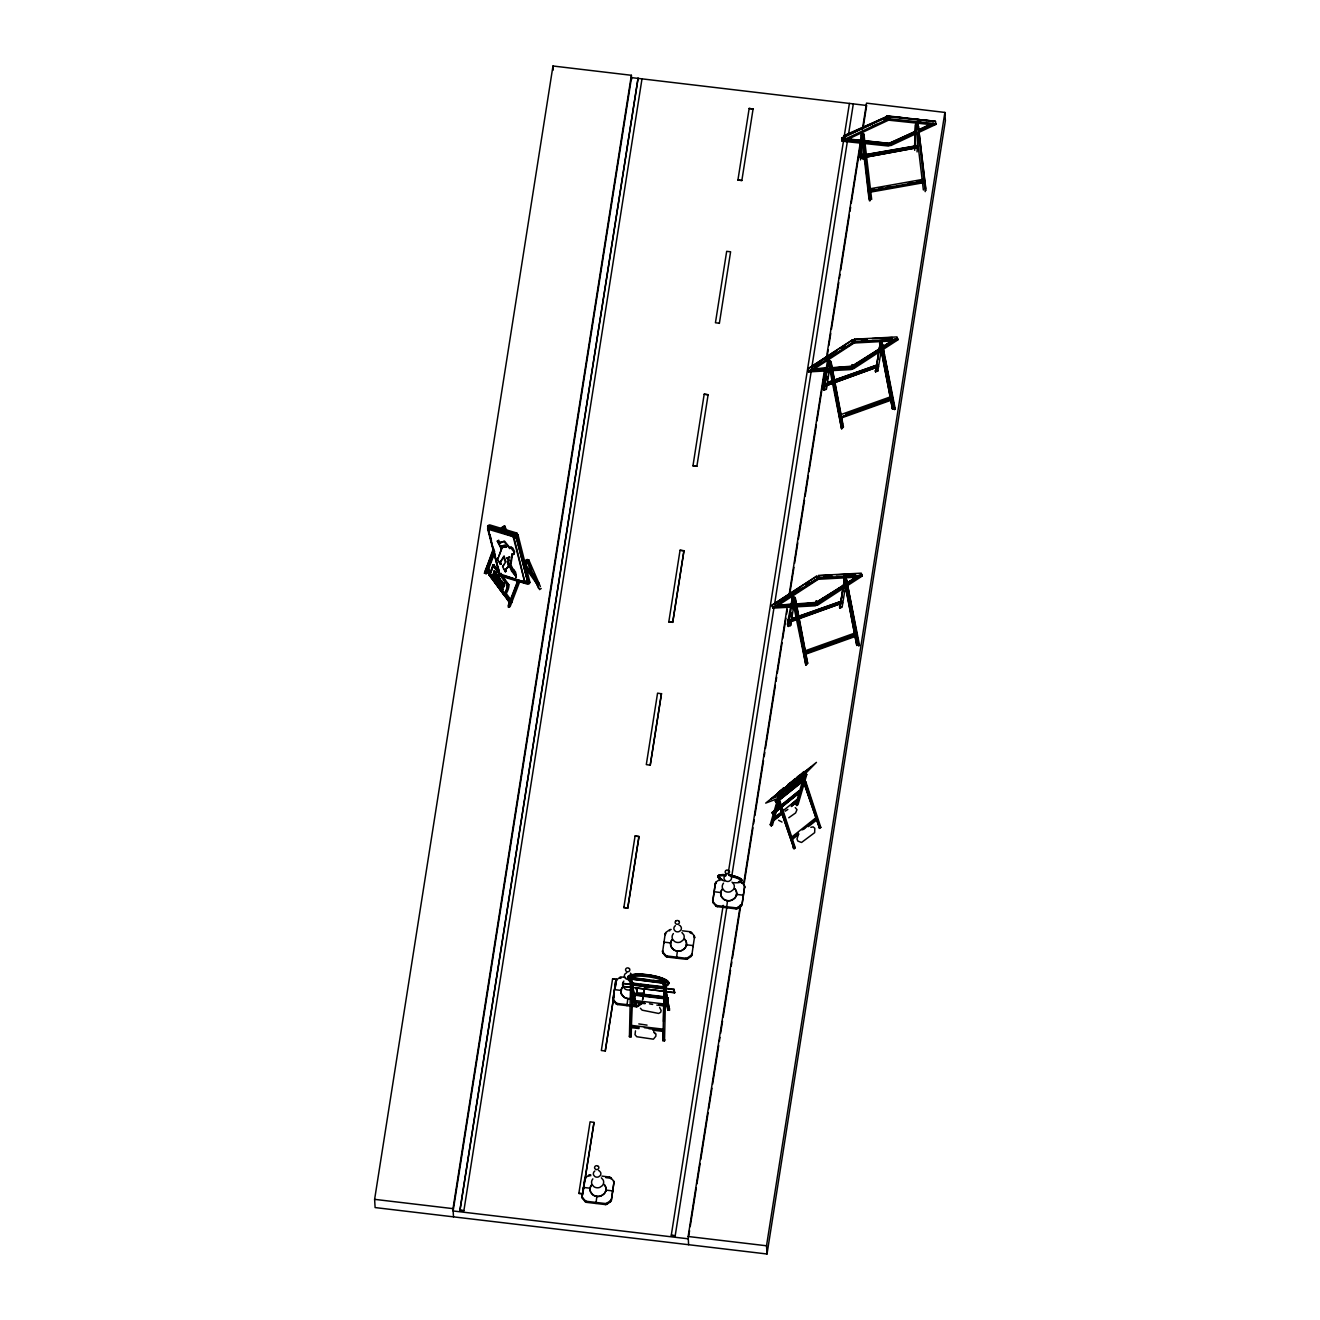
<?xml version="1.0" encoding="UTF-8"?>
<svg xmlns="http://www.w3.org/2000/svg" width="1320" height="1320" viewBox="0 0 1320 1320"><rect width="100%" height="100%" fill="white"/><g stroke="black" fill="none" stroke-linecap="round" stroke-linejoin="round"><path stroke-width="1.5" d="M862.158 134.821L861.712 131.604L862.669 133.501M862.455 131.488L861.712 132.445M916.162 124.08L916.691 121.918L917.136 125.136L916.691 121.918M508.052 585.106L504.091 595.205L489.373 575.355L492.871 564.993L507.87 585.206M489.885 574.712L493.317 566.065L506.649 583.654C508.53 586.245 505.824 596.475 503.118 593.521L490.396 576.378L490.083 574.398M503.844 594.99C506.88 595.716 511.483 582.367 507.144 584.578M496.733 583.423L496.716 578.44L495.478 581.905M497.161 582.533L497.129 582.285A10.23 4.587 64.8 0 1 497.013 581.625L496.007 578.77M497.392 582.78L496.963 580.239M499.702 582.466L497.739 586.261L499.702 582.466L499.092 581.641L497.491 584.463L497.095 582.186M498.465 585.932L497.623 584.1M629.426 1036.728L630.547 985.611L632.148 985.793L631.24 1035.705L631.01 1036.926L629.426 1036.728L629.656 1035.507L631.24 1035.705M631.01 1036.926L632.148 985.793M652.756 1030.178L662.558 1031.349L662.805 1029.105L631.422 1025.392L631.191 1026.597L639.045 1027.537M662.805 1029.105L662.558 1031.349M662.937 1040.705L664.059 989.571L665.659 989.769L664.521 1040.886L662.937 1040.705L663.3 1031.497M663.481 1021.515L664.059 989.571M496.171 574.662L495.33 575.009A2.376 1.073 64.8 0 1 494.703 574.778C490.363 566.841 501.055 576.262 493.993 571.527A3.25 1.452 64.8 0 0 493.696 572.154L495.181 574.563A2.376 1.073 64.8 0 0 495.808 574.794L493.829 572.484L494.455 570.553M496.683 573.804L494.472 571.296A3.25 1.452 64.8 0 0 494.159 571.923L495.825 574.101M487.641 528.841L488.367 527.951L513.777 536.514L525.129 583.093L499.438 574.514L487.641 528.841L490.314 527.092L515.74 535.656L527.422 580.586L526.812 582.219M489.605 527.769L489.704 528.709M490.215 528.643L499.983 531.053M860.013 157.525L861.927 132.808L862.174 133.98L863.775 133.683L864.253 135.795L862.653 136.108L870.061 199.749M860.508 159.885L861.085 132.957M860.855 157.361L861.3 147.13M861.102 158.532L861.284 154.44M862.719 158.235L862.884 154.143M862.966 159.406L863.676 143.038M914.545 147.114L915.519 124.608L917.73 122.958L918.043 129.41M914.71 150.348L915.519 124.608M917.07 151.915L917.862 133.501M860.145 155.743L860.591 158.119L917.136 147.691L860.591 158.119M508.365 562.551L508.942 566.462L505.758 569.316L506.286 571.23L505.345 571.774L502.606 566.544L505.906 561.908L504.141 556.248L500.742 561.792L501.072 564.152L497.475 560.142L501.765 548.443L497.327 541.068L501.154 548.707M497.755 557.766L497.475 560.142M492.591 577.137C497.574 582.054 491.568 580.981 492.591 577.137L494.059 579.117L494.967 578.242L493.119 575.702L494.719 577.863L495.627 576.988L493.416 574.002L491.452 577.797L493.416 574.002M508.992 557.386L508.563 561.198L506.962 557.997L509.603 557.122L506.962 557.997M508.645 585.007L507.243 585.75M792.182 595.221L793.072 597.481L792.775 595.832M793.32 596.095L792.677 597.152L792.891 594.957M827.92 358.974L828.96 361.185L827.541 360.409L823.086 387.948L824.01 390.192L826.32 389.317L829.834 367.686M829.059 359.865L828.415 360.921L828.613 358.726M844.058 578.869C844.882 576.18 844.486 580.635 843.612 577.747L844.42 576.642L845.031 579.81L845.641 577.467L846.566 579.727L844.255 580.586L839.784 608.124L842.111 607.249L845.608 585.618M845.196 579.76L844.42 576.642M879.45 340.642L880.935 343.53M880.159 340.395L879.351 341.517M880.324 342.441L881.38 341.236L882.304 343.48L879.978 344.355L875.523 371.877L877.833 371.019L881.347 349.387M880.77 343.579L879.895 341.781M496.204 574.018L494.29 570.784M505.345 571.774L505.131 569.596L508.332 566.726L507.507 561.413L511.516 570.949L516.334 576.972L515.576 572.105L513.595 569.514L512.506 570.009L510.262 564.96L511.995 554.053L514.09 554.268L514.586 551.595L512.705 547.948L511.17 547.173L509.751 548.625L503.927 541.447L499.62 543.328L498.234 540.557L499.62 543.328M513.117 569.729L510.889 564.696L512.622 553.773M631.141 984.159L622.924 983.466L674.025 989.522L674.619 992.822L666.452 991.848M635.827 987.938L664.438 991.32L623.568 986.486M663.003 983.218L629.26 978.813L629.475 977.278L665.197 981.915L653.317 980.512M631.587 988.466L629.706 978.368L631.29 978.549L635.959 1006.368L634.375 1006.17L629.475 977.278M630.597 983.301L630.366 984.835L664.042 988.812M663.003 983.862L663.217 982.327L664.802 982.525L669.471 1010.328L667.887 1010.147L663.003 983.862L664.587 984.06L669.471 1010.328M664.587 984.06L664.802 982.525M664.983 983.466L665.115 981.502M665.94 988.63L666.154 987.096L632.494 983.103M666.022 989.059L666.154 987.096M656.815 1005.081L666.633 1006.236L666.765 1004.289L635.382 1000.56L635.167 1002.095L644.968 1003.266M666.633 1006.236L666.847 1004.701L662.92 1004.239M667.887 1010.147L666.22 998.497M674.025 989.522L665.89 988.268M674.619 992.822L674.058 989.241M502.045 582.78C498.811 581.245 503.448 581.707 502.409 583.226M862.339 129.607L866.514 103.141L944.889 112.431L945.384 120.648L767.019 1254L375.111 1207.569L374.616 1199.352L552.981 66L631.372 75.29L631.604 79.398M453.486 1216.859L453.007 1208.641L631.372 75.29M459.954 1210.258L638.071 78.226L459.954 1210.258L463.881 1210.72L641.998 78.853M692.967 465.811L704.187 394.201L708.114 394.663L696.878 466.273L692.951 465.646L696.878 466.273M753.093 108.9L741.856 180.51L737.929 180.048L749.166 108.438L753.093 109.065L749.166 108.438M578.853 1193.412L582.763 1193.709L578.853 1193.412L590.089 1121.802L594.016 1122.429L583.093 1191.894M616.093 981.42A3.184 2.871 -3.4 0 1 616.638 980.793L616.506 979.374L612.579 978.912L601.342 1050.522L605.269 1050.984L614.328 993.432M623.832 907.649L635.068 836.022L638.979 836.5L627.759 908.111L623.815 907.467L627.759 908.111M661.485 693.775L657.558 693.148L646.305 764.593L650.232 765.22L661.468 693.611L650.232 765.22M668.811 621.868L680.047 550.259L683.958 550.72L672.721 622.331L668.794 621.703L672.721 622.331L683.958 550.72M642.312 1002.622A3.184 2.871 -3.4 0 1 641.421 1004.008L637.956 1006.384A2.145 1.947 -3.4 0 1 636.372 1006.78L617.578 1004.553A3.184 2.871 -3.4 0 1 616.06 1003.761L613.47 1000.659A2.145 1.947 -3.4 0 1 613.058 999.207L615.681 981.123A3.184 2.871 -3.4 0 1 616.572 979.737L620.037 977.361A2.145 1.947 -3.4 0 1 621.621 976.981L625.399 977.427M601.953 1176.12L609.444 1177.011A3.184 2.871 -3.4 0 1 610.945 1177.803L613.536 1180.905A2.145 1.947 -3.4 0 1 613.948 1182.341L611.325 1200.441A3.184 2.871 -3.4 0 1 610.434 1201.811L606.986 1204.203A2.145 1.947 -3.4 0 1 605.385 1204.582L586.591 1202.355A3.184 2.871 -3.4 0 1 585.09 1201.563L582.499 1198.461A2.145 1.947 -3.4 0 1 582.087 1197.025L584.711 1178.925A3.184 2.871 -3.4 0 1 585.601 1177.555L589.05 1175.163A2.145 1.947 -3.4 0 1 590.65 1174.784L590.716 1175.839M613.058 999.207L614.344 989.62L621.043 990.412L621.11 991.468M614.674 988.96L615.681 981.123M719.367 323.4L730.603 251.79L726.677 251.328L715.44 322.757L719.351 323.235M582.087 1197.025L594.016 1122.429M614.312 993.267L605.269 1050.984M616.506 979.374L614.938 989.307L616.506 979.539L612.579 978.912M627.742 907.929L638.979 836.5M627.841 998.53L626.934 1005.659M596.855 1196.332L595.963 1203.46M642.51 999.883L644.391 987.954M611.325 1200.441L613.948 1182.341M642.84 999.223L643.385 995.824M644.721 987.294L643.648 994.125L643.582 993.085L637.032 992.986A8.035 7.276 -3.4 0 0 636.322 989.274M682.473 930.814L689.981 931.705A3.184 2.871 -3.4 0 1 691.482 932.497L694.072 935.599A2.145 1.947 -3.4 0 1 694.485 937.035L691.861 955.135A3.184 2.871 -3.4 0 1 690.97 956.505L687.522 958.897A2.145 1.947 -3.4 0 1 685.921 959.277L667.128 957.049A3.184 2.871 -3.4 0 1 665.61 956.257L663.019 953.155A2.145 1.947 -3.4 0 1 662.623 951.72L665.231 933.62A3.184 2.871 -3.4 0 1 666.121 932.25L669.587 929.857A2.145 1.947 -3.4 0 1 671.17 929.478M677.391 951.027L676.5 958.155M740.107 881.314A3.184 2.871 -3.4 0 1 741.625 882.106L744.216 885.208A2.145 1.947 -3.4 0 1 744.612 886.644L742.005 904.745A3.184 2.871 -3.4 0 1 741.097 906.114L737.649 908.506A2.145 1.947 -3.4 0 1 736.048 908.886L717.255 906.659A3.184 2.871 -3.4 0 1 715.754 905.866L713.163 902.764A2.145 1.947 -3.4 0 1 712.75 901.329L715.374 883.228A3.184 2.871 -3.4 0 1 716.265 881.859L719.713 879.466A2.145 1.947 -3.4 0 1 721.314 879.087M712.75 901.329L715.374 883.228M726.759 907.846L675.196 1235.767L671.269 1235.289L723.162 905.339M728.293 872.768L849.403 103.422M727.518 900.636L726.627 907.764M731.89 875.441L773.85 608.586M774.51 604.676L847.539 140.365M848.512 134.425L853.314 103.884M688.628 1244.71L688.149 1236.493L740.338 904.843M743.539 884.482L787.413 605.731M789.013 595.551L824.554 369.699M826.485 357.489L860.425 141.801M688.611 1236.791L689.568 1230.686M690.212 1226.61L696.284 1187.95M696.927 1183.891L700.128 1163.53M700.771 1159.472L708.13 1112.661M708.774 1108.602L711.975 1088.257M712.618 1084.182L718.707 1045.522M719.351 1041.447L719.994 1037.388M720.621 1033.312L722.552 1021.102M723.195 1017.027L730.554 970.233M731.197 966.174L731.841 962.098M732.468 958.023L740.487 907.153M744.315 882.75L752.961 827.805M753.605 823.73L754.248 819.67M754.891 815.595L763.537 760.65M764.181 756.591L764.824 752.515M765.452 748.457L775.385 685.377M776.028 681.302L776.671 677.226M777.298 673.167L782.116 642.642M782.743 638.566L785.944 618.222M786.588 614.163L787.231 610.087M789.789 593.802L793.963 567.352M794.59 563.293L797.791 542.933M798.435 538.873L804.523 500.214M805.167 496.138L808.368 475.794M809.011 471.718L816.37 424.924M817.014 420.849L824.373 374.055M827.574 353.71L828.217 349.635M828.861 345.576L830.775 333.366M831.418 329.29L838.794 282.497M839.421 278.421L840.064 274.362M840.708 270.286L849.354 215.341M849.997 211.282L850.641 207.207M851.268 203.131L860.887 142.098M863.131 127.858L866.646 105.468L631.505 77.616L453.139 1210.968L688.281 1238.82M742.005 904.745L744.612 886.644M767.019 1254L766.524 1245.783L944.889 112.431M824.835 381.744L827.062 367.983M827.706 364.056L828.333 360.112M824.01 390.192L828.465 362.653L827.541 360.409M794.095 603.933L790.597 625.564L788.271 626.422L787.347 624.178L792.611 596.343L793.072 597.481L794.59 596.904L795.498 598.9L807.708 663.267L805.827 664.999L791.818 596.656M826.501 384.268L826.32 389.317M827.129 380.341L827.772 376.398M828.415 372.471L829.042 368.527M788.601 625.004L790.053 612.084M790.696 608.157L791.323 604.213M791.967 600.286L792.611 596.343M788.271 626.422L792.742 598.9L795.053 598.026M790.762 620.499L790.597 625.564M791.406 616.572L792.033 612.629M792.677 608.702L793.32 604.774M875.523 371.877L880.572 341.534M876.43 367.108L877.074 363.165M877.701 359.238L878.345 355.311M878.988 351.367L879.615 347.44M839.784 608.124L844.701 577.813M840.708 603.339L844.849 577.764M511.995 554.053L513.463 554.532L513.958 551.875L510.543 547.453M500.627 585.816L499.768 588.208L501.319 589.76L501.946 588.357L500.627 585.816L502.672 588.456L501.913 589.413L500.494 587.879L501.353 585.486M630.547 985.611L630.316 986.816L631.917 987.014M665.659 989.769L665.428 990.99L663.828 990.792M664.521 1040.886L664.752 1039.665L663.168 1039.484M823.762 383.971L824.637 386.248L878.46 366.647L824.637 386.248M824.241 384.895L824.769 385.621M788.914 622.479L788.073 619.987L788.914 622.479L842.737 602.893L789.03 621.852M502.87 582.994C502.689 578.391 498.795 583.011 502.507 583.522M621.489 989.967L621.027 991.815A8.035 7.276 -3.4 0 0 621.11 993.712M504.24 564.135L502.606 566.544M508.035 585.255L501.699 575.569M635.481 1030.87L635.003 1034.666L636.751 1036.728L653.4 1039.186L655.842 1036.233L655.957 1033.907L654.34 1032.686M771.986 812.823L799.309 790.663L800.349 791.851L773.025 813.994L771.986 812.823L799.309 790.663M775.335 801.273L802.659 779.13L803.698 780.302L776.374 802.461L775.335 801.273L802.659 779.13M803.814 775.665L778.239 796.059L777.332 794.392L804.936 772.266L800.167 777.034L798.996 775.682L797.973 776.506L798.633 777.282L800.646 776.242L799.986 775.451L797.973 776.506M778.239 796.059L805.563 773.899L804.507 772.728L777.183 794.871M770.236 824.719L778.965 794.656L780.169 793.699L781.209 794.887L772.481 824.934L771.276 825.908L770.236 824.719L771.441 823.746L772.481 824.934M772.53 820L774.163 814.357M776.358 806.85L777.991 801.207M779.081 797.445L780.169 793.699M771.276 825.908L780.005 795.844L781.209 794.887M791.868 804.094L796.785 799.804L797.824 800.992L791.456 806.074M795.795 804.342L804.523 774.295L805.728 773.322L806.767 774.51L798.039 804.573L796.834 805.53L795.795 804.342L796.999 803.385M797.544 801.504L799.178 795.861M800.266 792.115L801.916 786.472M805.563 773.899L804.375 773.207M796.834 805.53L805.563 775.467L806.767 774.51M798.319 834.768L796.983 838.976L797.841 841.071L801.537 842.473L814.654 832.656L814.803 828.267L813.136 826.897L810.843 827.327M510.642 547.536L510.378 548.344L504.537 541.167L499.95 542.569M490.776 572.467L492.855 566.676M493.119 575.702L494.257 578.572M493.829 575.371L492.822 576.659M496.254 580.586L496.089 582.731M497.491 584.463L499.092 581.641M500.923 584.133L498.976 587.928L500.923 584.133L503.184 589.71A3.613 1.617 64.8 0 1 502.837 590.221L502.376 590.386A2.376 1.056 64.8 0 1 501.567 589.99L499.686 587.582M501.864 589.231L501.006 589.677M499.042 555.67L501.765 548.443M492.772 550.226L484.473 573.342L493.944 550.374M484.473 573.342L493.878 548.856M494.67 551.331L485.991 573.952L485.265 572.979M494.01 554.746L486.783 573.589L485.694 572.121M508.233 605.5L517.638 581.014M508.167 606.837L518.282 580.453M509.751 603.256L518.43 580.635M518.661 580.965L508.546 607.348L510.13 606.622L519.535 582.12M524.452 565.884L525.888 562.122L528.726 559.762L525.591 560.274L525.756 562.65M508.959 606.474L518.364 581.971M525.31 567.039L527.488 561.38L526.383 559.911M500.775 530.31L502.144 528.561L501.452 527.62L503.052 526.894M501.336 528.908C503.959 524.997 500.577 532.604 501.897 528.214L504.141 528.363L502.904 526.812L504.52 525.69L505.709 530.508M505.082 591.855L512.061 601.623L511.615 602.729L510.015 603.405L485.579 569.201L486.816 567.748L490.314 572.632M510.015 603.405L512.061 601.623M500.231 543.048L501.088 541.976M515.707 577.253L515.757 574.514L512.985 569.794M776.82 794.079L780.895 790.102M778.338 794.046L781.126 791.356M493.548 564.745L498.877 571.279M500.445 564.415L500.115 562.056L504.141 556.248M500.098 580.866C500.346 574.976 495.742 581.229 500.56 580.635C501.468 576.031 495.957 578.82 500.346 580.816M932.53 121.209L888.112 115.929L844.767 135.3L844.8 136.356M782.413 789.871L783.585 787.957L783.073 790.663L778.849 793.996M782.364 791.109L782.578 788.898L782.364 791.109L778.717 793.93M787.132 785.977L789.013 783.651L788.486 786.34L783.898 790.004L787.792 786.769L788.139 784.327M789.013 783.651L788.486 786.34M790.02 782.974L790.68 783.75L790.02 782.974L795.019 778.849L794.508 781.539L789.591 785.466L794.161 781.39M789.921 783.337L792.264 781.588M793.848 780.763L795.019 778.849M795.3 779.592L797.346 777.001L798.006 777.793L795.96 780.384L796.488 777.694M797.346 777.001L796.834 779.691M800.365 775.566L804.276 771.474L798.996 775.682M893.376 339.9L882.882 346.632L893.277 340.032M802.065 829.933L804.622 828.036M498.069 576.097C495.033 573.309 500.098 576.543 496.683 575.718M503.332 583.985L504.058 582.516L501.996 584.743L503.976 584.76L503.646 586.955L504.636 584.364L503.332 583.985L504.57 585.552L503.646 586.955M501.996 584.743L504.058 582.516M502.342 585.206L504.454 584.545L503.299 586.492M496.864 575.767L495.594 576.114L496.749 574.678M495.594 576.114L497.228 574.447M496.914 577.88L499.323 576.147L497.59 576.312M497.26 578.358L498.894 576.691M527.307 582.12C520.971 585.139 531.152 579.876 525.574 582.4M495.94 576.576L497.26 575.47L497.855 576.196M787.76 791.439L816.453 762.366L765.699 803.105L778.717 798.188M799.656 776.473L803.88 773.091L803.22 772.315M785.202 811.206L787.842 809.44M725.521 875.292L724.828 875.935A3.861 3.498 -3.4 0 0 724.284 879.351L725.456 880.77A3.696 3.349 -3.4 0 0 729.168 881.199L730.719 880.11A3.861 3.498 -3.4 0 0 731.263 876.695L730.092 875.275A3.696 3.349 -3.4 0 0 729.25 874.83M675.394 925.683L674.685 926.326A3.861 3.498 -3.4 0 0 674.157 929.742L675.312 931.161A3.696 3.349 -3.4 0 0 679.024 931.59L680.592 930.501A3.861 3.498 -3.4 0 0 681.12 927.085L680.641 926.31M594.858 1170.988L594.165 1171.632A3.861 3.498 -3.4 0 0 593.62 1175.047L594.792 1176.466A3.696 3.349 -3.4 0 0 598.505 1176.895L600.055 1175.806A3.861 3.498 -3.4 0 0 600.6 1172.391L599.428 1170.972A3.696 3.349 -3.4 0 0 598.587 1170.526M775.038 603.949L800.827 587.351M506.286 571.23L503.481 568.969M783.717 795.201L780.78 797.362M781.555 790.894L778.041 794.574M783.585 787.957L778.058 793.155M776.374 802.461L803.55 780.796L802.51 779.608M778.107 802.379L779.311 801.405L780.318 802.279L795.25 847.803L794.046 848.76L778.107 802.379L794.046 848.76M803.665 782.001L804.87 781.044L805.876 781.918L820.809 827.426L819.588 828.382L803.665 782.001L819.588 828.382M779.113 803.253L780.318 802.279M804.672 782.875L805.876 781.918M776.226 811.453L798.6 793.601M774.46 817.608L796.785 799.804M774.312 818.087L779.097 814.275M781.869 813.697L773.899 820.066L772.86 818.879M781.737 814.192L773.767 820.545L772.712 819.357M791.307 806.553L797.692 801.471L796.653 800.283M791.456 838.447L791.159 837.507L815.083 818.433L816.09 819.308L816.404 820.248L808.417 826.617M793.056 837.177L796.24 834.636M809.011 824.456L815.397 819.373L815.083 818.433M798.551 833.299L792.165 838.398L791.159 837.507M803.335 829.488L816.09 819.308M792.462 839.322L798.847 834.24M793.039 847.885L794.244 846.928L792.38 841.236M818.582 827.508L819.803 826.551L804.87 781.044M778.816 792.726L779.724 792.016M779.592 792L778.635 792.742M778.189 793.221L777.018 794.013M501.369 575.074L500.709 576.048L527.901 584.281L529.518 583.555L528.808 580.849L528.544 583.291L524.667 582.12L513.166 536.695L515.74 535.656M788.749 817.773L795.613 812.938L796.983 809.622L795.234 807.592M504.009 528.28L504.091 526.746M541.2 588.489L539.583 589.611L527.488 561.38M712.684 900.273A2.145 1.947 -3.4 0 0 713.097 901.725L715.688 904.81A3.184 2.871 -3.4 0 0 717.206 905.602L735.999 907.83A2.145 1.947 -3.4 0 0 737.583 907.451L741.048 905.074A3.184 2.871 -3.4 0 0 741.939 903.689M662.623 951.72L662.558 950.664A2.145 1.947 -3.4 0 0 662.97 952.116L665.56 955.201A3.184 2.871 -3.4 0 0 667.062 955.993L685.856 958.221A2.145 1.947 -3.4 0 0 687.456 957.841L690.904 955.449A3.184 2.871 -3.4 0 0 691.795 954.079L691.861 955.135M613.008 998.168A2.145 1.947 -3.4 0 0 613.404 999.603L615.994 1002.705A3.184 2.871 -3.4 0 0 617.512 1003.497L636.306 1005.724A2.145 1.947 -3.4 0 0 637.906 1005.345L641.355 1002.952A3.184 2.871 -3.4 0 0 641.751 1002.54M582.021 1195.969A2.145 1.947 -3.4 0 0 582.433 1197.421L585.024 1200.507A3.184 2.871 -3.4 0 0 586.525 1201.299L605.319 1203.526A2.145 1.947 -3.4 0 0 606.919 1203.147L610.368 1200.771A3.184 2.871 -3.4 0 0 611.275 1199.385M538.329 584.43L538.642 582.895L537.025 584.001L537.504 584.991L525.64 567.98M811.107 367.422L836.55 351.12M808.731 371.118L852.885 342.358L855.343 342.193L811.189 370.953L808.731 371.118L807.84 368.874L852.01 340.114L854.898 341.072M852.572 340.065L807.84 368.874M850.773 367.686L879.648 348.892M854.37 366.465L857.769 364.254M862.868 360.938L869.649 356.499M874.747 353.183L879.846 349.866M884.928 346.549L890.026 343.233M878.377 351.12L851.218 368.825L853.677 368.659L880.836 350.955M881.776 348.909L895.356 340.065L897.814 339.9L896.94 337.639M884.235 348.744L897.814 339.9M772.992 607.348L817.162 578.589L819.621 578.424L775.451 607.183L772.992 607.348L772.117 605.105L816.271 576.345L819.176 577.302M816.832 576.312L772.117 605.105M818.202 601.573L824.983 597.152M843.909 585.123L815.051 603.933L815.496 605.055L817.954 604.89L845.114 587.185M847.308 582.912L857.604 576.196L847.143 582.879M818.647 602.695L833.927 592.746M839.009 589.429L844.107 586.096M849.205 582.78L855.987 578.358M815.496 605.055L842.655 587.351M846.054 585.139L859.633 576.295L862.092 576.13L861.201 573.886M848.512 584.974L862.092 576.13M808.318 369.27L808.615 371.893L851.185 369.55L853.726 367.917L811.156 370.26L808.615 371.893M772.893 608.124L775.434 606.49L817.987 604.147L815.446 605.781L772.893 608.124L772.002 605.88L773.025 606.622M853.974 340.89L854.486 339.207L896.973 336.913L897.847 339.174L895.307 340.808L852.819 343.084L855.376 341.451L897.847 339.174M819.01 578.111L818.763 575.454L861.234 573.16L862.125 575.404L859.567 577.038L817.096 579.332L819.637 577.698L862.125 575.404M841.682 348.1L844.981 345.79M813.813 365.97L820.561 361.713M825.611 358.512L828.993 356.383M813.895 366.151L818.944 362.95M829.537 357.802L834.603 354.601M837.969 352.473L853.891 342.507M879.516 348.76L851.796 366.185L830.692 367.785M880.374 348.711L851.928 366.481L831.781 368.23M883.74 346.582L892.172 341.253M805.876 584.149L809.242 582.021M775.599 603.504L782.347 599.247M785.713 597.118L790.779 593.917M794.145 591.789L799.21 588.588M805.942 584.331L809.325 582.202M779.773 601.144L793.254 592.614M789.954 594.924L793.337 592.795M809.803 583.44L814.869 580.239M785.384 599.362L788.749 597.234M793.815 594.033L798.864 590.832M802.246 588.703L817.987 578.82M794.953 604.015L816.073 602.415L843.777 585.007M844.651 584.941L815.215 603.058M848.018 582.813L856.449 577.483M852.274 342.936L853.116 342.49M816.684 602.135L816.321 600.814M502.029 583.754L500.528 581.146L502.441 582.681M497.327 541.068L498.861 540.292M626.703 972.724L625.135 973.814A3.861 3.498 -3.4 0 0 624.607 977.245L625.762 978.648A3.696 3.349 -3.4 0 0 628.534 979.324M632.214 988.828L630.844 989.571A5.973 5.412 -3.4 0 1 624.855 988.861L622.974 986.568A6.237 5.643 -3.4 0 1 623.848 981.057M631.95 998.134L635.25 995.824A8.168 7.392 -3.4 0 0 636.388 988.597M852.258 341.22L854.568 340.56M816.519 577.451L819.126 576.724M492.772 565.108L493.911 564.663M493.202 565.076L494.092 564.828L493.383 565.273M493.812 566.379L498.267 570.933M494.059 566.659L494.818 566.296M489.324 574.761L490.71 574.084M489.308 575.074L490.66 574.216M489.34 575.256L490.644 574.514M490.693 574.876L489.456 575.553L490.743 575.058M491.172 576.015L490.396 576.378L491.287 576.18M497.211 582.846L497.821 581.889A10.23 4.587 64.8 0 1 497.722 581.279L497.459 579.793M497.755 584.892L497.062 585.337L496.733 583.308M506.649 583.654L507.54 583.457M507.193 584.76L508.497 584.281M507.276 585.139L508.53 584.38M507.292 585.321L508.596 584.578M503.118 593.521L505.098 593.488L503.844 594.132M503.365 593.818L504.257 593.571M503.613 594.016L504.504 593.719M503.778 594.924L504.966 594.858M504.091 595.205L505.164 594.726M841.698 138.088L886.743 116.936L889.63 118.371L842.143 140.448L841.698 138.088L887.353 116.985M883.971 119.856L887.568 118.173M915.041 131.406L888.03 144.111L888.261 145.282L890.918 145.53L935.946 124.377L935.451 121.308L889.35 116.457L886.974 118.833M918.654 129.723L931.26 123.799M888.261 145.282L915.304 132.445M918.868 130.894L933.273 124.129L935.946 124.377M842.49 139.738L841.665 138.831L842.111 141.19L844.717 140.002L860.772 141.669M526.317 561.247C522.159 562.765 527.373 559.861 525.888 562.122M887.205 120.021L889.795 118.817L935.897 123.668L933.289 124.855L887.205 120.021L886.743 116.936M935.451 121.308L930.847 121.16M845.724 135.399L887.32 116.523L895.092 116.902M871.48 126.786L876.893 124.327M915.453 131.554L888.921 143.335L846.268 138.781M919.066 129.921L929.874 125.004M912.813 133.287L890.918 143.22M920.007 130.02L930.831 125.103M816.898 577.483L817.872 577.087M499.273 530.871L516.731 536.101L516.186 534.006L488.053 525.607L489.67 524.881L516.83 533.033L517.539 535.738M488.218 526.235L489.01 525.871L489.571 527.951L495.38 529.699M500.742 574.183L499.587 574.431L487.624 526.696L489.241 525.97M490.792 526.482L488.779 526.449M516.83 533.033L515.378 534.369M516.78 534.88L515.971 535.243L517.952 534.649L529.931 582.384L527.951 582.994L515.592 534.485L516.78 534.88L528.759 582.631L527.951 582.994M500.56 575.421L528.544 583.291M487.789 528.148L490.314 527.092M487.674 528.445L489.687 527.422M487.657 529.072L489.621 528.214M490.495 528.066L488.284 529.617L499.587 573.837L524.683 582.104M490.215 528.413L488.252 529.27L513.101 536.663M512.837 535.689L514.948 534.88M513.15 535.837L515.097 534.98M513.298 535.969L515.427 535.26M513.629 536.299L515.576 535.441M513.397 536.893L515.872 535.87M513.562 537.075L516.021 536.118M514.173 537.223L516.136 536.365M514.288 537.487L516.252 536.63M514.387 537.751L516.334 536.893M514.453 538.015L516.417 537.141M501.072 546.232L506.005 547.107L504.768 545.061L501.072 546.232L501.699 547.47L506.005 547.107M505.379 547.387L505.923 546.414M510.015 547.8L511.17 547.173M499.768 563.772L501.072 564.152M507.804 567.056L508.942 566.462M510.114 566.61L509.008 562.881M499.29 574.299L501.254 573.424M499.438 574.514L501.402 573.655M512.506 570.009L513.595 569.514M525.476 581.46L527.422 580.586M525.525 581.707L527.488 580.849M525.574 582.186L527.521 581.097M500.462 529.864L502.144 529.27L501.336 529.617M485.579 569.201L487.179 568.507M888.476 115.88C891.33 119.097 884.73 120.895 886.231 116.474M828.795 361.234L830.329 360.673L831.237 362.67L843.43 427.02L841.549 428.769L828.465 362.653L830.791 361.796L842.606 424.132M892.534 409.2L879.879 343.959L882.205 343.101L895.29 409.2L894.498 409.497L881.842 344.272L880.324 344.834L892.534 409.2L894.053 408.623M841.912 427.597L829.702 363.248L831.237 362.67M841.549 428.769L829.702 363.248M894.498 409.497L882.288 345.147L883.08 344.85M823.086 387.948L824.34 388.773M875.061 370.755L876.579 370.194M892.089 408.325L894.399 407.451L895.29 409.2M856.795 645.43L844.156 580.206L846.466 579.332L859.551 645.447L858.759 645.744L846.12 580.503L844.585 581.081L856.795 645.43L858.314 644.869M806.173 663.828L793.98 599.478L795.498 598.9M805.827 664.999L793.98 599.478M858.759 645.744L846.566 581.378L847.357 581.081M839.322 607.002L840.84 606.424M845.476 414.546L892.353 397.782L892.766 398.656L840.262 417.417L839.322 415.14L891.825 396.363L892.666 398.112L840.262 417.417M839.784 417.532L840.213 418.39L892.716 399.63L892.353 397.782M805.464 650.711L856.102 632.61L856.928 634.342L804.523 653.664L857.043 634.887L856.614 634.012L804.111 652.789M827.64 382.404L877.503 364.798M827.607 382.618L877.47 365.013M826.237 383.807L878.014 365.524M828.085 383.542L831.913 382.189M835.758 380.837L877.948 365.937M791.917 618.635L841.78 601.029M793.782 618.172L841.731 601.243M790.515 620.037L842.292 601.755M792.346 619.773L796.191 618.42M800.019 617.067L842.209 602.167M853.495 341.038L854.452 341.005M644.374 1027.669L647.608 1028.148M817.921 577.219L818.829 576.79M814.902 603.141L796.042 604.461M869.005 198.974L861.58 135.333L864.022 134.855L871.678 199.435M923.373 189.981L915.717 125.383L918.159 124.921L926.046 190.443M915.766 125.796L918.225 125.317M918.621 126.786L915.717 125.383M869.451 200.855L862.653 136.108M868.741 189.007L924.016 179.173L924.495 181.582L869.22 191.4L868.741 189.007L869.236 192.357L924.511 182.539L924.28 180.658L916.393 182.061M869.005 190.476L874.929 189.436M878.889 188.727L882.832 188.034M886.776 187.325L890.72 186.615M908.49 183.463L912.433 182.754M869.154 190.856L924.429 181.021M866.201 154.473L914.644 146.058M866.201 154.688L914.644 146.273M862.422 155.975L914.892 146.85M864.418 156.024L914.875 147.246M894.927 338.926L896.808 338.811M859.188 575.173L861.085 575.041M861.316 339.85L867.405 339.636M881.38 338.514L891.478 338.036M888.476 338.58L892.485 338.299M862.95 341.715L870.986 341.171M887.024 340.114L891.033 339.85M814.638 368.841L826.683 368.049M821.749 368.89L827.772 368.495M823.581 576.213L831.6 575.685M843.645 574.893L855.673 574.101M827.656 576.13L831.666 575.866M847.72 574.81L853.743 574.414M825.214 578.077L833.25 577.549M790.944 604.279L778.915 605.071L791.208 604.477M784.014 605.253L792.033 604.725M814.77 368.907L826.93 368.247M830.989 368.016L853.281 366.795M795.25 604.263L817.558 603.025M853.908 339.587L866.035 338.926M872.107 338.596L892.336 337.507M862.488 341.418L866.547 341.203M886.776 340.114L890.818 339.9M818.169 575.817L830.313 575.157M836.385 574.843L854.584 573.854M824.736 577.764L828.779 577.549M851.037 576.345L855.079 576.13M649.44 1003.81L652.641 1004.454M887.947 143.781L873.361 142.246M887.189 119.295L889.861 119.543L844.816 140.695L842.143 140.448M844.585 139.507L842.539 139.326L842.308 138.138M846.499 139.029L860.557 140.498M864.567 140.91L890.67 143.632M864.798 142.098L890.884 144.82L888.294 146.008L842.111 141.19M890.769 116.936L926.838 120.73M899.101 117.331L907.104 118.206M911.114 118.635L919.116 119.51M923.125 119.938L931.144 120.813M917.647 122.133L921.641 122.579M847.324 139.425L869.352 141.801M708.13 394.845L704.187 394.201M683.974 550.902L680.047 550.259M638.995 836.665L635.068 836.022M720.736 892.518L714.037 891.726L714.103 892.782M670.61 942.909L663.894 942.117L663.96 943.173M629.541 977.691L649.357 980.05M629.26 978.813L664.9 983.037M629.491 979.902L631.076 980.083M632.577 983.532L636.537 983.994M640.497 984.472L648.417 985.413M652.377 985.875L666.237 987.525M625.614 986.733L631.736 987.459M666.485 991.567L674.668 992.541M632.379 992.953L664.076 996.716M634.441 993.614L642.361 994.554M646.321 995.016L664.158 997.128M632.164 994.488L667.821 998.712L668.118 997.606L667.887 999.141L634.227 995.148M658.696 1004.883L666.551 1005.823M635.25 1002.524L645.051 1003.678M668.101 1008.612L669.685 1008.793M648.846 1028.693L662.574 1030.326M631.174 1027.636L639.029 1028.561M605.764 1177.621L609.51 1178.067L609.444 1177.011M590.073 1188.214L583.374 1187.422L583.423 1188.478M374.616 1199.352L453.007 1208.641M688.149 1236.493L766.524 1245.783M459.954 1210.093L463.881 1210.72M782.017 822.063L778.602 820.264M638.797 1023.907L647.064 1025.128M488.053 525.607L516.186 534.006M505.246 576.246L523.693 581.79M503.745 532.24L513.166 535.211M516.4 534.121L517.952 534.649M487.624 526.696L488.978 530.788M528.38 581.872L529.931 582.384M527.571 582.236L528.759 582.631M815.397 819.373L816.404 820.248M819.803 826.551L820.809 827.426M794.244 846.928L795.25 847.803M732.039 882.123L733.904 884.4A6.237 5.643 -3.4 0 1 733.029 889.911L730.521 891.676A5.973 5.412 -3.4 0 1 724.531 890.967L722.667 888.69A6.237 5.643 -3.4 0 1 723.525 883.162M681.895 932.514L683.777 934.791A6.237 5.643 -3.4 0 1 682.902 940.302L680.394 942.067A5.973 5.412 -3.4 0 1 674.404 941.358L672.523 939.081A6.237 5.643 -3.4 0 1 673.398 933.553M630.415 973.17L631.57 974.572M601.359 1177.82L603.24 1180.097A6.237 5.643 -3.4 0 1 602.365 1185.607L599.857 1187.373A5.973 5.412 -3.4 0 1 593.868 1186.664L591.987 1184.386A6.237 5.643 -3.4 0 1 592.861 1178.859M659.604 1007.407L661.138 1010.46L660.693 1012.308L658.647 1013.447L642.147 1010.163L640.398 1008.265M804.523 774.295L805.563 775.467M778.965 794.656L780.005 795.844M777.332 794.392L778.371 795.581M775.467 800.794L776.506 801.982M772.117 812.328L773.157 813.516M502.425 576.064L508.332 584.017M492.707 574.332L494.917 577.318M500.214 584.463L502.573 589.628A3.63 1.633 64.8 0 1 502.326 590.337L501.666 590.733A2.376 1.056 64.8 0 1 500.858 590.337L500.164 589.529M492.178 577.467L497.013 583.902M501.6 590.073L503.893 593.159M492.739 578.639L490.066 574.712M496.287 583.407L504.553 594.561M498.811 561.33L500.379 563.491M487.624 567.402L491.122 572.303M504.636 592.944L511.252 601.969M486.535 568.474L490.017 573.358M502.821 591.294L510.972 602.695M485.727 568.821L492.707 578.589M495.033 581.856L510.163 603.042M522.836 560.703L538.758 583.126M524.288 564.448L537.949 583.671M525.806 566.808L531.498 574.827M512.127 570.669L516.334 576.972M735.058 889.053L736.065 890.703A8.168 7.392 -3.4 0 1 734.927 897.947L731.643 900.256A7.837 7.095 -3.4 0 1 723.789 899.316L721.331 896.329A8.168 7.392 -3.4 0 1 722.469 889.102M684.915 939.444L685.938 941.094A8.168 7.392 -3.4 0 1 684.799 948.337L681.499 950.647A7.837 7.095 -3.4 0 1 673.645 949.707L671.187 946.72A8.168 7.392 -3.4 0 1 672.326 939.493M604.395 1184.766L605.402 1186.399A8.168 7.392 -3.4 0 1 604.263 1193.643L600.98 1195.953A7.837 7.095 -3.4 0 1 593.125 1195.013L590.667 1192.026A8.168 7.392 -3.4 0 1 591.805 1184.799M653.697 1031.597L654.868 1033.593M881.842 344.272L882.288 345.147M879.879 343.959L880.324 344.834M828.465 362.653L829.356 364.419M842.985 426.145L843.43 427.02M846.12 580.503L846.566 581.378M844.156 580.206L844.585 581.081M858.676 643.682L859.551 645.447M792.742 598.9L793.617 600.649M807.262 662.376L807.708 663.267M507.589 557.716L509.19 560.934M803.583 651.37L804.424 653.119M804.061 653.763L804.474 654.621L856.993 635.861L856.614 634.012M528.726 559.762L540.391 586.608M529.534 564.086L531.943 569.729M533.56 573.49L535.986 579.134M527.191 559.35L528.808 563.112M536.068 580.058L537.685 583.819M527.191 561.792L538.494 588.142M504.52 525.69L507.326 531.828M879.516 343.233L879.978 344.355M876.909 368.775L877.833 371.019M843.793 579.463L844.255 580.586M854.486 339.207L855.376 341.451M852.01 340.114L852.885 342.358M852.572 366.217L852.06 364.584L852.406 365.887M818.763 575.454L819.637 577.698M816.271 576.345L817.162 578.589M816.189 600.897L816.832 602.448M828.514 359.584L828.943 360.723M843.727 576.889L844.173 578.011M779.311 801.405L790.515 835.543M510.741 566.346L511.813 569.63M503.514 556.512L505.296 562.171M516.334 535.359L528.313 583.11M489.967 534.765L491.469 540.738M493.96 550.688L495.462 556.644M497.954 566.593L499.933 574.546M861.58 135.333L862.043 137.214M924.297 181.615L924.511 182.539M869.038 191.433L869.236 192.357M839.85 416.559L840.213 418.39M933.058 122.958L933.273 124.129M916.74 123.981L916.954 125.169M915.948 122.05L916.179 123.238M889.35 116.457L889.795 118.817M861.712 131.604L862.323 134.788M844.486 138.831L844.717 140.002M882.585 345.114L884.482 355.162M885.241 359.188L894.019 405.438M830.148 364.122L842.358 428.472M846.846 581.344L848.76 591.393M849.519 595.419L856.762 633.633M857.522 637.659L858.297 641.668M795.432 600.039L806.883 660.38M794.409 600.352L806.619 664.702M916.674 145.712L917.103 148.302M663.976 986.37L664.719 990.412M631.29 978.549L636.174 1004.833M633.088 996.55L634.211 1002.622M622.957 983.185L623.518 986.766M888.112 115.929L888.641 118.783M887.766 115.995L888.294 118.849M887.419 116.077L887.947 118.915M887.089 116.16L887.618 119.014M886.776 116.259L887.304 119.113M886.495 116.358L887.007 119.212M844.767 135.3L845.295 138.138M844.553 135.399L845.064 138.254M844.355 135.514L844.717 138.484M844.09 135.745L844.602 138.6M918.159 124.921L925.584 188.562M917.548 126.011L925.204 191.648M862.884 137.049L870.293 200.689M741.856 180.51L737.929 180.048M744.216 885.208L744.265 886.248A2.145 1.947 -3.4 0 1 744.678 887.7M743.341 896.247L743.275 895.191L736.577 894.399L736.626 895.455M741.625 882.106L741.675 883.162A3.184 2.871 -3.4 0 0 741.23 882.799M741.048 905.074L741.097 906.114M737.583 907.451L737.649 908.506M735.999 907.83L736.048 908.886M719.713 879.466L719.779 880.522M716.265 881.859L716.331 882.899M717.206 905.602L717.255 906.659M715.688 904.81L715.754 905.866M713.097 901.725L713.163 902.764M694.485 937.035L694.551 938.091A2.145 1.947 -3.4 0 0 694.138 936.639L694.072 935.599M693.198 946.638L693.132 945.582L686.433 944.79L686.499 945.846M691.482 932.497L691.548 933.553A3.184 2.871 -3.4 0 0 690.97 933.124M689.981 931.705L690.03 932.761M690.904 955.449L690.97 956.505M687.456 957.841L687.522 958.897M685.856 958.221L685.921 959.277M669.587 929.857L669.653 930.913M667.062 955.993L667.128 957.049M665.231 933.62L665.296 934.675A3.184 2.871 -3.4 0 1 665.989 933.487M665.56 955.201L665.61 956.257M662.97 952.116L663.019 953.155M675.196 1235.767L671.269 1235.289M641.355 1002.952L641.421 1004.008M637.906 1005.345L637.956 1006.384M636.306 1005.724L636.372 1006.78M620.037 977.361L620.087 978.417A2.145 1.947 -3.4 0 1 621.126 978.021M617.512 1003.497L617.578 1004.553M615.994 1002.705L616.06 1003.761M613.404 999.603L613.47 1000.659M552.981 66L553.229 70.109M613.536 1180.905L613.602 1181.945A2.145 1.947 -3.4 0 1 614.014 1183.397M612.661 1191.943L612.612 1190.888L605.896 1190.095L605.962 1191.151M610.945 1177.803L611.011 1178.859A3.184 2.871 -3.4 0 0 610.451 1178.43M610.368 1200.771L610.434 1201.811M606.919 1203.147L606.986 1204.203M605.319 1203.526L605.385 1204.582M589.05 1175.163L589.116 1176.219M585.601 1177.555L585.667 1178.611M586.525 1201.299L586.591 1202.355M584.711 1178.925L584.76 1179.981A3.184 2.871 -3.4 0 1 585.453 1178.793M585.024 1200.507L585.09 1201.563M582.433 1197.421L582.499 1198.461M591.426 1185.03A8.035 7.276 -3.4 0 0 590.452 1186.713L589.99 1188.577A8.035 7.276 -3.4 0 0 595.205 1196.019L597.25 1196.415A8.035 7.276 -3.4 0 0 605.534 1191.597L605.995 1189.732A8.035 7.276 -3.4 0 0 604.164 1184.436M598.438 1166.451A2.161 1.963 -3.4 0 1 598.01 1169.173A2.095 1.897 -3.4 0 1 595.056 1168.827A2.161 1.963 -3.4 0 1 595.369 1166.088A2.095 1.897 -3.4 0 1 598.422 1166.55M671.962 939.724A8.035 7.276 -3.4 0 0 670.972 941.407L670.51 943.272A8.035 7.276 -3.4 0 0 675.741 950.714L677.787 951.109A8.035 7.276 -3.4 0 0 686.053 946.291L686.515 944.427A8.035 7.276 -3.4 0 0 684.701 939.13M676.005 920.799A2.161 1.963 -3.4 0 0 675.576 923.522A2.095 1.897 -3.4 0 0 678.546 923.868A2.161 1.963 -3.4 0 0 678.958 921.145M679.123 925.221A3.696 3.349 -3.4 0 1 679.965 925.666M675.988 920.898A2.095 1.897 -3.4 0 1 678.958 921.245M632.33 997.92A8.035 7.276 -3.4 0 0 636.504 993.795L636.966 991.93A8.035 7.276 -3.4 0 0 636.273 988.218M630.333 998.514A8.035 7.276 -3.4 0 1 628.221 998.596L626.175 998.201A8.035 7.276 -3.4 0 1 620.961 990.775L621.423 988.911A8.035 7.276 -3.4 0 1 622.396 987.211M629.937 998.63A7.837 7.095 -3.4 0 1 624.096 997.21L621.637 994.224A8.168 7.392 -3.4 0 1 622.776 986.98M629.409 968.649A2.161 1.963 -3.4 0 1 628.98 971.371A2.095 1.897 -3.4 0 1 626.027 971.025A2.161 1.963 -3.4 0 1 626.356 968.286A2.095 1.897 -3.4 0 1 629.409 968.748M722.089 889.333A8.035 7.276 -3.4 0 0 721.116 891.016L720.654 892.881A8.035 7.276 -3.4 0 0 725.868 900.322L727.914 900.718A8.035 7.276 -3.4 0 0 736.197 895.9L736.659 894.036A8.035 7.276 -3.4 0 0 734.827 888.739M715.44 884.284A3.184 2.871 -3.4 0 1 716.116 883.096M725.604 873.114A2.161 1.963 -3.4 0 1 726.033 870.391M725.719 873.13A2.095 1.897 -3.4 0 0 728.673 873.477A2.161 1.963 -3.4 0 0 729.102 870.755A2.095 1.897 -3.4 0 0 726.132 870.507M628.634 979.423A20.773 5.247 8.2 0 1 649.638 975.332A20.773 5.247 8.2 0 1 666.551 985.264M629.458 979.143A19.948 5.032 8.2 0 1 647.047 974.853A19.948 5.032 8.2 0 1 667.557 983.73M628.666 979.093A20.773 5.247 8.2 0 1 649.688 975.001A20.773 5.247 8.2 0 1 666.6 984.951M628.584 979.737A20.773 5.247 8.2 0 1 649.588 975.645A20.773 5.247 8.2 0 1 666.501 985.578M629.36 979.786A19.948 5.032 8.2 0 1 646.948 975.496A19.948 5.032 8.2 0 1 667.458 984.374M629.194 980.892A19.948 5.032 8.2 0 1 651.932 977.394A19.948 5.032 8.2 0 1 662.706 987.211M657.343 987.574A19.948 5.032 8.2 0 1 639.094 985.166M634.821 983.845A19.948 5.032 8.2 0 1 631.455 982.393M738.903 881.974A12.226 3.036 10.4 0 0 740.652 878.872A12.226 3.036 10.4 0 0 729.069 875.176A11.732 2.92 10.4 0 1 741.23 880.72M721.924 879.351A12.226 3.036 10.4 0 1 725.983 874.797A12.226 3.036 10.4 0 0 719.879 878.212M740.256 881.298A11.732 2.92 10.4 0 1 738.573 881.644M720.291 878.212A11.732 2.92 10.4 0 1 723.476 874.632M729.102 874.978A12.226 3.036 10.4 0 1 740.685 878.691A12.226 3.036 10.4 0 1 738.936 881.793M729.069 875.49A11.732 2.92 10.4 0 1 740.19 879.037A11.732 2.92 10.4 0 1 738.507 882.024M720.208 878.576A11.732 2.92 10.4 0 1 723.409 875.011M731.957 876.711A11.732 2.92 10.4 0 1 741.23 881.018A11.732 2.92 10.4 0 1 733.425 882.668M724.597 881.018A11.732 2.92 10.4 0 1 718.179 877.057A11.732 2.92 10.4 0 1 725.983 875.787M499.95 579.81L499.158 580.437L498.498 578.837A2.623 1.171 64.8 0 1 498.811 578.457L498.96 578.424A2.623 1.171 64.8 0 1 499.29 578.242L499.95 579.81M794.013 779.79L794.31 781.126L794.013 779.79M810.926 767.135L784.212 793.947L770.847 799.078L810.926 767.135"/></g></svg>
